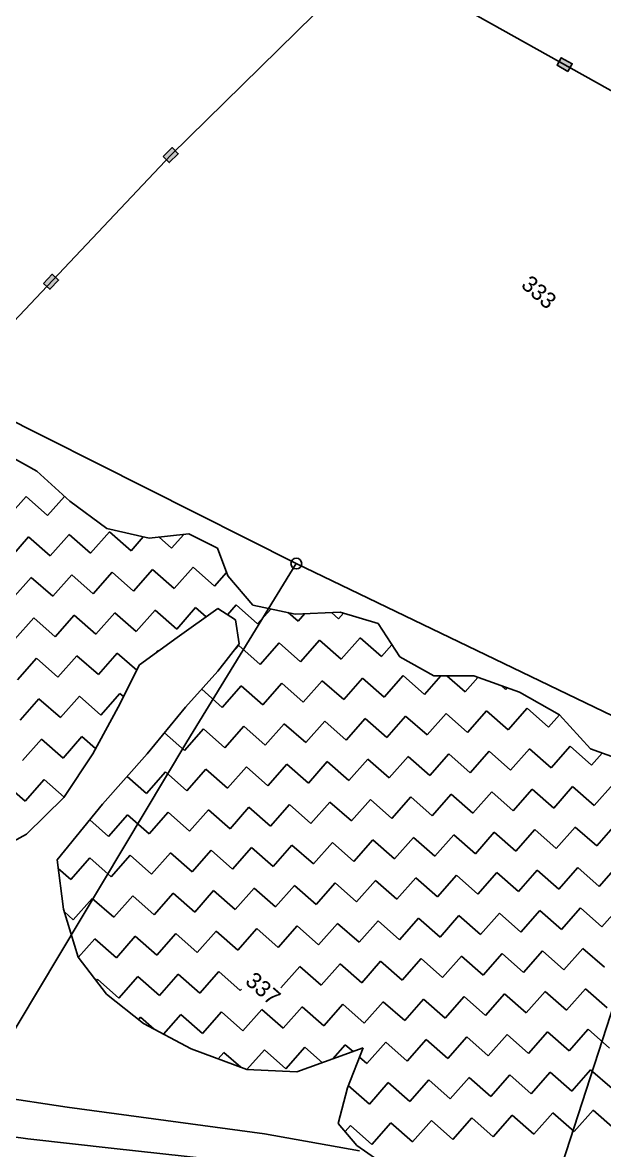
# Model space of a CAD drawing. Header units: metres. Extents: x 316400 to 324250, y 1868140 to 1873603.
# Drawn here: x 322563 to 322909, y 1870381 to 1871051 of the extents above; entities that cross this region are included whole.
import ezdxf

# ---------------------------------------------------------------- set-up
doc = ezdxf.new("R2010")
doc.units = ezdxf.units.M
for name, color, linetype in [('POLY_HATCH', 12, 'Continuous'), ('POLY_PARCEL', 6, 'Continuous'), ('POLY_WATER', 4, 'Continuous'), ('TEXT_PARCEL', 7, 'Continuous')]:
    doc.layers.add(name, color=color, linetype=linetype)
doc.styles.add('TEXT_MAP', font='')
doc.styles.get('TEXT_MAP').set_extended_font_data('Kruti Dev 050')

msp = doc.modelspace()

# ---------------------------------------------------------------- hatches: boundary and pattern name
for points in [[(322883.04, 1871030.25), (322880.52, 1871025.74), (322887.03, 1871022.1), (322889.55, 1871026.6)], [(322655.55, 1870973.17), (322651.94, 1870976.85), (322646.61, 1870971.63), (322650.22, 1870967.94)], [(322584.49, 1870898.06), (322580.74, 1870901.6), (322575.62, 1870896.17), (322579.37, 1870892.63)]]:
    msp.add_hatch(color=256).paths.add_polyline_path(points)

# ---------------------------------------------------------------- linework, layer by layer
for points in [[(322887.03, 1871022.1), (322880.52, 1871025.74), (322883.04, 1871030.25), (322889.55, 1871026.6)], [(322646.61, 1870971.63), (322651.94, 1870976.85), (322655.55, 1870973.17), (322650.22, 1870967.94)], [(322575.62, 1870896.17), (322580.74, 1870901.6), (322584.49, 1870898.06), (322579.37, 1870892.63)]]:
    msp.add_lwpolyline(points, close=True)
msp.add_circle((322725.7, 1870729.66), 3.19)
at = {"layer": 'POLY_HATCH'}
for p, q in [((322571.51, 1870784.66), (322547.61, 1870797.89)), ((322591.21, 1870766.66), (322571.51, 1870784.66)), ((322613.22, 1870750.54), (322591.21, 1870766.66)), ((322638.38, 1870744.67), (322613.22, 1870750.54)), ((322661.96, 1870747.37), (322638.38, 1870744.67)), ((322678.97, 1870738.91), (322661.96, 1870747.37)), ((322685.05, 1870722.48), (322678.97, 1870738.91)), ((322699.87, 1870704.87), (322685.05, 1870722.48)), ((322724.99, 1870699.69), (322699.87, 1870704.87)), ((322654.98, 1870685.74), (322679.01, 1870703.03)), ((322679.01, 1870703.03), (322689.67, 1870696.25)), ((322751.78, 1870700.86), (322724.99, 1870699.69)), ((322774.23, 1870694.13), (322751.78, 1870700.86)), ((322689.67, 1870696.25), (322691.8, 1870682)), ((322787.11, 1870674.32), (322774.23, 1870694.13)), ((322632.61, 1870669.6), (322654.98, 1870685.74)), ((322691.8, 1870682), (322679.14, 1870665.77)), ((322807.43, 1870662.95), (322787.11, 1870674.32)), ((322619.84, 1870644.35), (322632.61, 1870669.6)), ((322679.14, 1870665.77), (322659.89, 1870644.28)), ((322831.18, 1870662.88), (322807.43, 1870662.95)), ((322858.32, 1870653.33), (322831.18, 1870662.88)), ((322881.9, 1870639.73), (322858.32, 1870653.33)), ((322604.8, 1870616.53), (322619.84, 1870644.35)), ((322659.89, 1870644.28), (322637.21, 1870616.67)), ((322900.35, 1870619.58), (322881.9, 1870639.73)), ((322922.88, 1870611.46), (322900.35, 1870619.58)), ((322587.56, 1870590.66), (322604.8, 1870616.53)), ((322637.21, 1870616.67), (322610.52, 1870586.73)), ((322565.54, 1870568.99), (322587.56, 1870590.66)), ((322610.52, 1870586.73), (322583.69, 1870553.67)), ((322538.25, 1870553.92), (322565.54, 1870568.99)), ((322583.69, 1870553.67), (322587.47, 1870524.26)), ((322587.47, 1870524.26), (322596.05, 1870495.86)), ((322596.05, 1870495.86), (322612.89, 1870473.86)), ((322612.89, 1870473.86), (322634.98, 1870456.36)), ((322634.98, 1870456.36), (322663.16, 1870441.32)), ((322663.16, 1870441.32), (322696.36, 1870429.03)), ((322726.1, 1870427.61), (322749.65, 1870436.21)), ((322749.65, 1870436.21), (322765.4, 1870441.88)), ((322765.4, 1870441.88), (322756, 1870418.23)), ((322696.36, 1870429.03), (322726.1, 1870427.61)), ((322756, 1870418.23), (322750.6, 1870396.92)), ((322750.6, 1870396.92), (322761.66, 1870383.92)), ((322761.66, 1870383.92), (322779.26, 1870371.68))]:
    msp.add_line(p, q, dxfattribs=at)
at = {"layer": 'POLY_HATCH', "linetype": 'Continuous', "ltscale": 10}
for p, q in [((322553.96, 1870756.76), (322565.21, 1870769.53)), ((322565.21, 1870769.53), (322577.99, 1870758.28)), ((322577.99, 1870758.28), (322587.97, 1870769.62)), ((322555.49, 1870732.73), (322566.74, 1870745.51)), ((322566.74, 1870745.51), (322579.52, 1870734.25)), ((322579.52, 1870734.25), (322590.77, 1870747.03)), ((322590.77, 1870747.03), (322603.55, 1870735.78)), ((322603.55, 1870735.78), (322614.8, 1870748.56)), ((322614.8, 1870748.56), (322627.58, 1870737.31)), ((322627.58, 1870737.31), (322634.8, 1870745.51)), ((322644.21, 1870745.34), (322651.6, 1870738.83)), ((322651.6, 1870738.83), (322658.81, 1870747.01)), ((322675.08, 1870740.85), (322675.63, 1870740.36)), ((322675.63, 1870740.36), (322675.76, 1870740.51)), ((322605.07, 1870711.75), (322616.32, 1870724.53)), ((322616.32, 1870724.53), (322629.1, 1870713.28)), ((322629.1, 1870713.28), (322640.35, 1870726.06)), ((322640.35, 1870726.06), (322653.13, 1870714.8)), ((322653.13, 1870714.8), (322664.38, 1870727.58)), ((322664.38, 1870727.58), (322677.16, 1870716.33)), ((322677.16, 1870716.33), (322684.32, 1870724.46)), ((322557.02, 1870708.7), (322568.27, 1870721.48)), ((322568.27, 1870721.48), (322581.05, 1870710.23)), ((322581.05, 1870710.23), (322592.3, 1870723)), ((322592.3, 1870723), (322605.07, 1870711.75)), ((322684.86, 1870699.31), (322689.94, 1870705.08)), ((322689.94, 1870705.08), (322702.71, 1870693.83)), ((322582.57, 1870686.2), (322593.82, 1870698.97)), ((322593.82, 1870698.97), (322606.6, 1870687.72)), ((322606.6, 1870687.72), (322617.85, 1870700.5)), ((322617.85, 1870700.5), (322630.63, 1870689.25)), ((322630.63, 1870689.25), (322641.88, 1870702.03)), ((322641.88, 1870702.03), (322654.66, 1870690.78)), ((322654.66, 1870690.78), (322665.91, 1870703.55)), ((322665.91, 1870703.55), (322672.12, 1870698.08)), ((322702.71, 1870693.83), (322710.51, 1870702.68)), ((322720.85, 1870700.55), (322726.74, 1870695.36)), ((322726.74, 1870695.36), (322730.79, 1870699.95)), ((322746.51, 1870700.63), (322750.77, 1870696.88)), ((322750.77, 1870696.88), (322753.76, 1870700.27)), ((322558.54, 1870684.67), (322569.79, 1870697.45)), ((322569.79, 1870697.45), (322582.57, 1870686.2)), ((322728.27, 1870671.33), (322739.52, 1870684.1)), ((322739.52, 1870684.1), (322752.3, 1870672.85)), ((322752.3, 1870672.85), (322763.55, 1870685.63)), ((322763.55, 1870685.63), (322776.33, 1870674.38)), ((322641.94, 1870676.33), (322643.41, 1870678)), ((322643.41, 1870678), (322643.79, 1870677.67)), ((322687.9, 1870677), (322691.46, 1870681.05)), ((322691.46, 1870681.05), (322704.24, 1870669.8)), ((322704.24, 1870669.8), (322715.49, 1870682.58)), ((322715.49, 1870682.58), (322728.27, 1870671.33)), ((322776.33, 1870674.38), (322782.51, 1870681.4)), ((322560.07, 1870660.64), (322571.32, 1870673.42)), ((322571.32, 1870673.42), (322584.1, 1870662.17)), ((322584.1, 1870662.17), (322595.35, 1870674.95)), ((322595.35, 1870674.95), (322608.13, 1870663.69)), ((322608.13, 1870663.69), (322619.38, 1870676.47)), ((322619.38, 1870676.47), (322630.94, 1870666.29)), ((322705.77, 1870645.77), (322717.02, 1870658.55)), ((322717.02, 1870658.55), (322729.8, 1870647.3)), ((322729.8, 1870647.3), (322741.05, 1870660.08)), ((322741.05, 1870660.08), (322753.82, 1870648.82)), ((322753.82, 1870648.82), (322765.08, 1870661.6)), ((322765.08, 1870661.6), (322777.85, 1870650.35)), ((322777.85, 1870650.35), (322789.1, 1870663.13)), ((322789.1, 1870663.13), (322801.88, 1870651.88)), ((322801.88, 1870651.88), (322811.62, 1870662.93)), ((322815.1, 1870662.93), (322825.91, 1870653.4)), ((322825.91, 1870653.4), (322833.53, 1870662.06)), ((322585.62, 1870638.14), (322596.88, 1870650.92)), ((322596.88, 1870650.92), (322609.65, 1870639.67)), ((322609.65, 1870639.67), (322620.9, 1870652.44)), ((322620.9, 1870652.44), (322623, 1870650.6)), ((322669.51, 1870655.02), (322681.74, 1870644.25)), ((322681.74, 1870644.25), (322692.99, 1870657.02)), ((322692.99, 1870657.02), (322705.77, 1870645.77)), ((322847.39, 1870657.18), (322849.94, 1870654.93)), ((322849.94, 1870654.93), (322850.84, 1870655.96)), ((322561.6, 1870636.61), (322572.85, 1870649.39)), ((322572.85, 1870649.39), (322585.62, 1870638.14)), ((322755.35, 1870624.8), (322766.6, 1870637.57)), ((322766.6, 1870637.57), (322779.38, 1870626.32)), ((322779.38, 1870626.32), (322790.63, 1870639.1)), ((322790.63, 1870639.1), (322803.41, 1870627.85)), ((322803.41, 1870627.85), (322814.66, 1870640.63)), ((322814.66, 1870640.63), (322827.44, 1870629.38)), ((322827.44, 1870629.38), (322838.69, 1870642.15)), ((322838.69, 1870642.15), (322851.47, 1870630.9)), ((322851.47, 1870630.9), (322862.72, 1870643.68)), ((322862.72, 1870643.68), (322875.49, 1870632.43)), ((322875.49, 1870632.43), (322881.91, 1870639.72)), ((322659.24, 1870618.69), (322670.49, 1870631.47)), ((322670.49, 1870631.47), (322683.27, 1870620.22)), ((322683.27, 1870620.22), (322694.52, 1870632.99)), ((322694.52, 1870632.99), (322707.29, 1870621.74)), ((322707.29, 1870621.74), (322718.55, 1870634.52)), ((322718.55, 1870634.52), (322731.32, 1870623.27)), ((322731.32, 1870623.27), (322742.57, 1870636.05)), ((322742.57, 1870636.05), (322755.35, 1870624.8)), ((322563.12, 1870612.58), (322574.37, 1870625.36)), ((322574.37, 1870625.36), (322587.15, 1870614.11)), ((322587.15, 1870614.11), (322598.4, 1870626.89)), ((322598.4, 1870626.89), (322606.53, 1870619.73)), ((322647.42, 1870629.1), (322659.24, 1870618.69)), ((322828.96, 1870605.35), (322840.21, 1870618.12)), ((322840.21, 1870618.12), (322852.99, 1870606.87)), ((322852.99, 1870606.87), (322864.24, 1870619.65)), ((322864.24, 1870619.65), (322877.02, 1870608.4)), ((322877.02, 1870608.4), (322888.27, 1870621.18)), ((322888.27, 1870621.18), (322901.05, 1870609.93)), ((322708.82, 1870597.71), (322720.07, 1870610.49)), ((322720.07, 1870610.49), (322732.85, 1870599.24)), ((322732.85, 1870599.24), (322744.1, 1870612.02)), ((322744.1, 1870612.02), (322756.88, 1870600.77)), ((322756.88, 1870600.77), (322768.13, 1870613.55)), ((322768.13, 1870613.55), (322780.91, 1870602.29)), ((322780.91, 1870602.29), (322792.16, 1870615.07)), ((322792.16, 1870615.07), (322804.93, 1870603.82)), ((322804.93, 1870603.82), (322816.19, 1870616.6)), ((322816.19, 1870616.6), (322828.96, 1870605.35)), ((322901.05, 1870609.93), (322907.33, 1870617.06)), ((322636.73, 1870593.14), (322647.99, 1870605.91)), ((322647.99, 1870605.91), (322660.76, 1870594.66)), ((322660.76, 1870594.66), (322672.01, 1870607.44)), ((322672.01, 1870607.44), (322684.79, 1870596.19)), ((322684.79, 1870596.19), (322696.04, 1870608.97)), ((322696.04, 1870608.97), (322708.82, 1870597.71)), ((322551.87, 1870599.81), (322564.65, 1870588.56)), ((322564.65, 1870588.56), (322575.9, 1870601.33)), ((322575.9, 1870601.33), (322587.73, 1870590.92)), ((322625.25, 1870603.25), (322636.73, 1870593.14)), ((322878.55, 1870584.37), (322889.8, 1870597.15)), ((322889.8, 1870597.15), (322902.58, 1870585.9)), ((322902.58, 1870585.9), (322913.83, 1870598.68)), ((322782.43, 1870578.27), (322793.68, 1870591.04)), ((322793.68, 1870591.04), (322806.46, 1870579.79)), ((322806.46, 1870579.79), (322817.71, 1870592.57)), ((322817.71, 1870592.57), (322830.49, 1870581.32)), ((322830.49, 1870581.32), (322841.74, 1870594.1)), ((322841.74, 1870594.1), (322854.52, 1870582.85)), ((322854.52, 1870582.85), (322865.77, 1870595.62)), ((322865.77, 1870595.62), (322878.55, 1870584.37)), ((322686.32, 1870572.16), (322697.57, 1870584.94)), ((322697.57, 1870584.94), (322710.35, 1870573.69)), ((322710.35, 1870573.69), (322721.6, 1870586.46)), ((322721.6, 1870586.46), (322734.38, 1870575.21)), ((322734.38, 1870575.21), (322745.63, 1870587.99)), ((322745.63, 1870587.99), (322758.4, 1870576.74)), ((322758.4, 1870576.74), (322769.66, 1870589.52)), ((322769.66, 1870589.52), (322782.43, 1870578.27)), ((322603, 1870577.47), (322614.23, 1870567.58)), ((322614.23, 1870567.58), (322625.48, 1870580.36)), ((322625.48, 1870580.36), (322638.26, 1870569.11)), ((322638.26, 1870569.11), (322649.51, 1870581.88)), ((322649.51, 1870581.88), (322662.29, 1870570.63)), ((322662.29, 1870570.63), (322673.54, 1870583.41)), ((322673.54, 1870583.41), (322686.32, 1870572.16)), ((322856.04, 1870558.82), (322867.3, 1870571.59)), ((322867.3, 1870571.59), (322880.07, 1870560.34)), ((322880.07, 1870560.34), (322891.32, 1870573.12)), ((322891.32, 1870573.12), (322904.1, 1870561.87)), ((322904.1, 1870561.87), (322915.35, 1870574.65)), ((322735.9, 1870551.18), (322747.15, 1870563.96)), ((322747.15, 1870563.96), (322759.93, 1870552.71)), ((322759.93, 1870552.71), (322771.18, 1870565.49)), ((322771.18, 1870565.49), (322783.96, 1870554.24)), ((322783.96, 1870554.24), (322795.21, 1870567.01)), ((322795.21, 1870567.01), (322807.99, 1870555.76)), ((322807.99, 1870555.76), (322819.24, 1870568.54)), ((322819.24, 1870568.54), (322832.02, 1870557.29)), ((322832.02, 1870557.29), (322843.27, 1870570.07)), ((322843.27, 1870570.07), (322856.04, 1870558.82)), ((322639.79, 1870545.08), (322651.04, 1870557.86)), ((322651.04, 1870557.86), (322663.82, 1870546.6)), ((322663.82, 1870546.6), (322675.07, 1870559.38)), ((322675.07, 1870559.38), (322687.84, 1870548.13)), ((322687.84, 1870548.13), (322699.1, 1870560.91)), ((322699.1, 1870560.91), (322711.87, 1870549.66)), ((322711.87, 1870549.66), (322723.12, 1870562.44)), ((322723.12, 1870562.44), (322735.9, 1870551.18)), ((322591.73, 1870542.03), (322602.98, 1870554.8)), ((322602.98, 1870554.8), (322615.76, 1870543.55)), ((322615.76, 1870543.55), (322627.01, 1870556.33)), ((322627.01, 1870556.33), (322639.79, 1870545.08)), ((322905.63, 1870537.84), (322916.88, 1870550.62)), ((322584.35, 1870548.53), (322591.73, 1870542.03)), ((322809.51, 1870531.73), (322820.77, 1870544.51)), ((322820.77, 1870544.51), (322833.54, 1870533.26)), ((322833.54, 1870533.26), (322844.79, 1870546.04)), ((322844.79, 1870546.04), (322857.57, 1870534.79)), ((322857.57, 1870534.79), (322868.82, 1870547.57)), ((322868.82, 1870547.57), (322881.6, 1870536.31)), ((322881.6, 1870536.31), (322892.85, 1870549.09)), ((322892.85, 1870549.09), (322905.63, 1870537.84)), ((322689.37, 1870524.1), (322700.62, 1870536.88)), ((322700.62, 1870536.88), (322713.4, 1870525.63)), ((322713.4, 1870525.63), (322724.65, 1870538.41)), ((322724.65, 1870538.41), (322737.43, 1870527.16)), ((322737.43, 1870527.16), (322748.68, 1870539.93)), ((322748.68, 1870539.93), (322761.46, 1870528.68)), ((322761.46, 1870528.68), (322772.71, 1870541.46)), ((322772.71, 1870541.46), (322785.49, 1870530.21)), ((322785.49, 1870530.21), (322796.74, 1870542.99)), ((322796.74, 1870542.99), (322809.51, 1870531.73)), ((322593.26, 1870518), (322604.51, 1870530.77)), ((322604.51, 1870530.77), (322617.29, 1870519.52)), ((322617.29, 1870519.52), (322628.54, 1870532.3)), ((322628.54, 1870532.3), (322641.31, 1870521.05)), ((322641.31, 1870521.05), (322652.57, 1870533.83)), ((322652.57, 1870533.83), (322665.34, 1870522.58)), ((322665.34, 1870522.58), (322676.59, 1870535.35)), ((322676.59, 1870535.35), (322689.37, 1870524.1)), ((322859.1, 1870510.76), (322870.35, 1870523.54)), ((322870.35, 1870523.54), (322883.13, 1870512.29)), ((322883.13, 1870512.29), (322894.38, 1870525.06)), ((322894.38, 1870525.06), (322907.15, 1870513.81)), ((322907.15, 1870513.81), (322918.41, 1870526.59)), ((322587.96, 1870522.66), (322593.26, 1870518)), ((322762.98, 1870504.65), (322774.23, 1870517.43)), ((322774.23, 1870517.43), (322787.01, 1870506.18)), ((322787.01, 1870506.18), (322798.26, 1870518.96)), ((322798.26, 1870518.96), (322811.04, 1870507.71)), ((322811.04, 1870507.71), (322822.29, 1870520.48)), ((322822.29, 1870520.48), (322835.07, 1870509.23)), ((322835.07, 1870509.23), (322846.32, 1870522.01)), ((322846.32, 1870522.01), (322859.1, 1870510.76)), ((322666.87, 1870498.55), (322678.12, 1870511.33)), ((322678.12, 1870511.33), (322690.9, 1870500.07)), ((322690.9, 1870500.07), (322702.15, 1870512.85)), ((322702.15, 1870512.85), (322714.93, 1870501.6)), ((322714.93, 1870501.6), (322726.18, 1870514.38)), ((322726.18, 1870514.38), (322738.95, 1870503.13)), ((322738.95, 1870503.13), (322750.21, 1870515.9)), ((322750.21, 1870515.9), (322762.98, 1870504.65)), ((322596.23, 1870495.62), (322606.03, 1870506.75)), ((322606.03, 1870506.75), (322618.81, 1870495.49)), ((322618.81, 1870495.49), (322630.06, 1870508.27)), ((322630.06, 1870508.27), (322642.84, 1870497.02)), ((322642.84, 1870497.02), (322654.09, 1870509.8)), ((322654.09, 1870509.8), (322666.87, 1870498.55)), ((322812.57, 1870483.68), (322823.82, 1870496.46)), ((322823.82, 1870496.46), (322836.6, 1870485.2)), ((322836.6, 1870485.2), (322847.85, 1870497.98)), ((322847.85, 1870497.98), (322860.62, 1870486.73)), ((322860.62, 1870486.73), (322871.88, 1870499.51)), ((322871.88, 1870499.51), (322884.65, 1870488.26)), ((322884.65, 1870488.26), (322895.9, 1870501.03)), ((322895.9, 1870501.03), (322908.68, 1870489.78)), ((322716.47, 1870477.59), (322727.7, 1870490.35)), ((322727.7, 1870490.35), (322740.48, 1870479.1)), ((322740.48, 1870479.1), (322751.73, 1870491.88)), ((322751.73, 1870491.88), (322764.51, 1870480.62)), ((322764.51, 1870480.62), (322775.76, 1870493.4)), ((322775.76, 1870493.4), (322788.54, 1870482.15)), ((322788.54, 1870482.15), (322799.79, 1870494.93)), ((322799.79, 1870494.93), (322812.57, 1870483.68)), ((322620.34, 1870471.47), (322631.59, 1870484.24)), ((322631.59, 1870484.24), (322644.37, 1870472.99)), ((322644.37, 1870472.99), (322655.62, 1870485.77)), ((322655.62, 1870485.77), (322668.4, 1870474.52)), ((322668.4, 1870474.52), (322679.65, 1870487.3)), ((322679.65, 1870487.3), (322692.42, 1870476.05)), ((322606.78, 1870481.84), (322607.56, 1870482.72)), ((322607.56, 1870482.72), (322620.34, 1870471.47)), ((322692.42, 1870476.05), (322693.1, 1870476.81)), ((322886.18, 1870464.23), (322897.43, 1870477.01)), ((322897.43, 1870477.01), (322910.21, 1870465.76)), ((322790.06, 1870458.12), (322801.32, 1870470.9)), ((322801.32, 1870470.9), (322814.09, 1870459.65)), ((322814.09, 1870459.65), (322825.34, 1870472.43)), ((322825.34, 1870472.43), (322838.12, 1870461.18)), ((322838.12, 1870461.18), (322849.37, 1870473.95)), ((322849.37, 1870473.95), (322862.15, 1870462.7)), ((322862.15, 1870462.7), (322873.4, 1870475.48)), ((322873.4, 1870475.48), (322886.18, 1870464.23)), ((322669.92, 1870450.49), (322681.17, 1870463.27)), ((322681.17, 1870463.27), (322693.95, 1870452.02)), ((322693.95, 1870452.02), (322705.2, 1870464.79)), ((322705.2, 1870464.79), (322717.98, 1870453.54)), ((322717.98, 1870453.54), (322729.23, 1870466.32)), ((322729.23, 1870466.32), (322742.01, 1870455.07)), ((322742.01, 1870455.07), (322753.26, 1870467.85)), ((322753.26, 1870467.85), (322766.04, 1870456.6)), ((322766.04, 1870456.6), (322777.29, 1870469.37)), ((322777.29, 1870469.37), (322790.06, 1870458.12)), ((322631.88, 1870458.82), (322633.12, 1870460.22)), ((322633.12, 1870460.22), (322641.35, 1870452.96)), ((322646.84, 1870450.04), (322657.14, 1870461.74)), ((322657.14, 1870461.74), (322669.92, 1870450.49)), ((322839.65, 1870437.15), (322850.9, 1870449.92)), ((322850.9, 1870449.92), (322863.68, 1870438.67)), ((322863.68, 1870438.67), (322874.93, 1870451.45)), ((322874.93, 1870451.45), (322887.71, 1870440.2)), ((322887.71, 1870440.2), (322898.96, 1870452.98)), ((322898.96, 1870452.98), (322911.73, 1870441.73)), ((322747.34, 1870435.37), (322754.79, 1870443.82)), ((322754.79, 1870443.82), (322759.43, 1870439.73)), ((322767.56, 1870432.57), (322778.81, 1870445.35)), ((322778.81, 1870445.35), (322791.59, 1870434.09)), ((322791.59, 1870434.09), (322802.84, 1870446.87)), ((322802.84, 1870446.87), (322815.62, 1870435.62)), ((322815.62, 1870435.62), (322826.87, 1870448.4)), ((322826.87, 1870448.4), (322839.65, 1870437.15)), ((322679.28, 1870435.36), (322682.7, 1870439.24)), ((322682.7, 1870439.24), (322692.79, 1870430.36)), ((322696.39, 1870429.03), (322706.73, 1870440.77)), ((322706.73, 1870440.77), (322719.51, 1870429.51)), ((322719.51, 1870429.51), (322730.76, 1870442.29)), ((322730.76, 1870442.29), (322741.18, 1870433.12)), ((322763.22, 1870436.39), (322767.56, 1870432.57)), ((322793.12, 1870410.07), (322804.37, 1870422.84)), ((322804.37, 1870422.84), (322817.15, 1870411.59)), ((322817.15, 1870411.59), (322828.4, 1870424.37)), ((322828.4, 1870424.37), (322841.17, 1870413.12)), ((322841.17, 1870413.12), (322852.43, 1870425.9)), ((322852.43, 1870425.9), (322865.2, 1870414.64)), ((322865.2, 1870414.64), (322876.45, 1870427.42)), ((322876.45, 1870427.42), (322889.23, 1870416.17)), ((322889.23, 1870416.17), (322900.48, 1870428.95)), ((322900.48, 1870428.95), (322913.26, 1870417.7)), ((322756.54, 1870419.59), (322769.09, 1870408.54)), ((322769.09, 1870408.54), (322780.34, 1870421.32)), ((322780.34, 1870421.32), (322793.12, 1870410.07)), ((322866.73, 1870390.62), (322877.98, 1870403.39)), ((322877.98, 1870403.39), (322890.76, 1870392.14)), ((322890.76, 1870392.14), (322902.01, 1870404.92)), ((322902.01, 1870404.92), (322914.79, 1870393.67)), ((322770.62, 1870384.51), (322781.87, 1870397.29)), ((322781.87, 1870397.29), (322794.64, 1870386.04)), ((322794.64, 1870386.04), (322805.9, 1870398.81)), ((322805.9, 1870398.81), (322818.67, 1870387.56)), ((322818.67, 1870387.56), (322829.92, 1870400.34)), ((322829.92, 1870400.34), (322842.7, 1870389.09)), ((322842.7, 1870389.09), (322853.95, 1870401.87)), ((322853.95, 1870401.87), (322866.73, 1870390.62)), ((322754.66, 1870392.15), (322757.84, 1870395.76)), ((322757.84, 1870395.76), (322770.62, 1870384.51))]:
    msp.add_line(p, q, dxfattribs=at)
at = {"layer": 'POLY_PARCEL'}
for p, q in [((322651.08, 1870972.4), (322771.02, 1871089.98)), ((323020.27, 1870950.35), (322771.02, 1871089.98)), ((322519.86, 1870833.31), (322651.08, 1870972.4)), ((322725.7, 1870729.66), (322522.01, 1870832.23)), ((322660.71, 1870623.73), (322725.7, 1870729.66)), ((322960.24, 1870616.66), (322725.7, 1870729.66)), ((322535.67, 1870414.93), (322660.71, 1870623.73)), ((322858.78, 1870296.31), (322962.18, 1870615.72))]:
    msp.add_line(p, q, dxfattribs=at)
at = {"layer": 'POLY_WATER'}
for p, q in [((322589.63, 1870406.72), (322535.67, 1870414.93)), ((322648.14, 1870398.67), (322589.63, 1870406.72)), ((322706.82, 1870390.81), (322648.14, 1870398.67)), ((322517.3, 1870394.74), (322566.2, 1870387.85)), ((322763.17, 1870380.68), (322706.82, 1870390.81)), ((322566.2, 1870387.85), (322617.5, 1870382.17)), ((322617.5, 1870382.17), (322673.61, 1870375.91))]:
    msp.add_line(p, q, dxfattribs=at)

# ---------------------------------------------------------------- texts
at = {"layer": 'TEXT_PARCEL', "style": 'TEXT_MAP'}
for s, p in [('333', (322858.6, 1870894.46)), ('337', (322694.72, 1870480.61))]:
    msp.add_text(s, height=9.652, rotation=318.63491, dxfattribs=at).set_placement(p)

doc.saveas('drawing.dxf')
